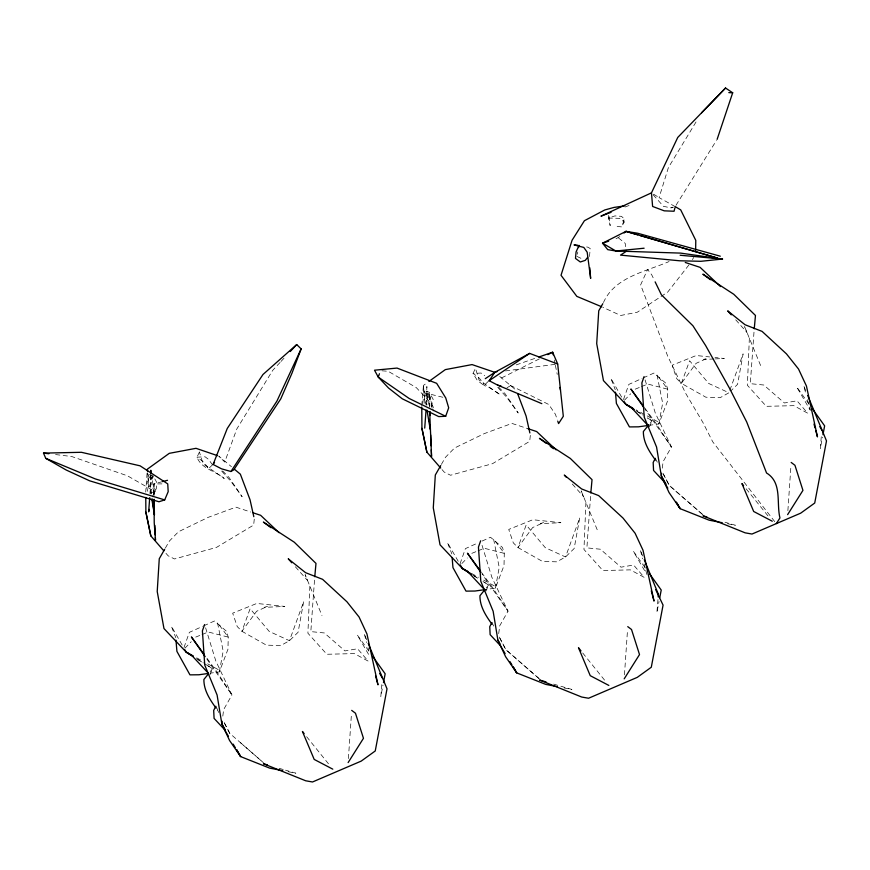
<?xml version="1.0" encoding="UTF-8"?>
<svg xmlns="http://www.w3.org/2000/svg" width="870" height="870" viewBox="0 0 870 870"><rect width="100%" height="100%" fill="white"/><g stroke="black" fill="none" stroke-linecap="round" stroke-linejoin="round"><path stroke-width="0.65" stroke-dasharray="4.35 3.26" d="M150.738 475.542L150.01 493.812M309.872 586.173L307.904 633.208L326.826 654.262L354.329 653.598L368.184 661.113L357.548 648.759L344.955 650.923L324.325 632.958L310.829 631.609L314.657 578.05M585.923 502.436L583.955 549.47L602.877 570.535L630.38 569.861L644.246 577.386L633.599 565.032L621.006 567.186L600.376 549.22L586.891 547.872L590.708 494.312M749.353 338.234L747.384 385.269L766.307 406.323L793.81 405.659L807.664 413.174L797.029 400.82L784.435 402.984L763.806 385.019L750.31 383.67L754.138 330.111M608.608 215.39L608.456 218.065L610.174 225.656L609.033 215.303M348.402 758.575L351.513 713.052M624.464 674.837L627.564 629.314M787.883 510.636L790.993 465.113M426.452 404.92L426.865 386.53L427.05 396.47L423.799 390.456L423.44 385.421L427.822 382.256M147.052 473.204L145.736 492.072M381.799 684.646L380.821 696.533L382.996 685.168M421.765 405.67L423.44 385.421L424.93 403.223L423.799 390.456L429.214 392.218L433.195 399.363L431.237 407.138M657.959 599.582L656.872 612.806L659.047 601.431M821.28 436.707L820.301 448.594L822.465 437.229M422.809 403.604L423.353 397.808L429.214 392.218L427.986 401.657L429.225 405.246M254.268 519.129L253.659 525.045L216.456 547.426L174.5 558.964L168.127 555.799L165.528 552.809M530.33 435.391L529.71 441.308L492.507 463.688L450.551 475.237L444.178 472.062L441.579 469.071M222.818 716.086L223.633 709.615L231.953 694.923L215.825 661.004L205.374 627.053M498.706 633.643L499.684 625.878L508.004 611.197L491.876 577.267L481.817 544.576M662.298 468.147L663.114 461.676L671.433 446.984L655.306 413.065L644.855 379.113M577.386 254.214L577.789 251.995M589.49 256.509L590.219 248.559L588.033 247.232L583.52 246.297M622.779 224.797L624.192 218.827L621.463 216.325L614.916 215.912L608.456 218.065L619.222 218.337L621.724 219.37L624.149 222.709L624.192 218.827L622.779 224.797L621.397 226.896L616.069 226.309M153.457 494.649L154.142 492.202L153.229 494.551M675.24 206.647L659.09 197.61L668.421 167.518L697.446 119.625M184.005 647.508L189.345 632.359L202.503 626.4M460.067 563.771L465.396 548.622L477.358 543.206M623.486 399.569L628.825 384.42L641.984 378.461M729.843 390.26L743.111 353.862L737.575 384.333L730.854 390.891M209.866 674.881L212.541 668.747L204.526 663.69M485.917 591.154L488.603 585.021L482.872 581.399M649.346 426.942L652.021 420.808L644.007 415.751M152.315 496.9L156.328 488.472L157.144 483.089L153.163 475.955L147.737 474.193L148.868 486.961L147.704 472.965M154.294 492.213L151.935 485.395L153.163 475.955L147.302 481.545L146.758 487.341L148.063 492.453L154.294 492.213L155.306 490.343M165.333 548.122L169.389 541.053L178.437 531.777L208.104 517.389L235.9 507.156L250.734 512.038M441.394 464.395L445.44 457.315L454.499 448.039L484.155 433.662L511.951 423.418L528.025 428.714M603.465 302.542C614.644 276.921 645.844 271.679 669.063 261.544M692.411 259.641L693.684 257.455M676.012 205.255L716.412 140.516M688.866 264.991L667.703 292.081L637.286 312.221L620.691 315.484L602.888 307.327M210.181 671.673L212.541 668.747L204.7 663.81M486.243 587.935L488.603 585.021L482.991 581.486M650.455 422.755L652.021 420.808L647.541 417.991M280.096 362.42L272.701 370.359L236.781 429.03L224.732 462.046L218.772 456.087L231.453 466.722M281.021 361.431L285.632 356.472M184.929 648.183L191.237 641.712M461.883 563.521L467.299 557.975M624.41 400.243L630.717 393.773M488.538 381.114L484.068 385.453L477.369 380.494L473.03 373.437L475.477 368.304L479.055 380.027L500.283 394.773L488.831 387.248L484.068 385.453L483.35 382.887L478.641 377.46L473.03 373.437L481.132 373.045L484.666 375.709M616.047 238.739L620.375 236.292M506.992 387.77L510.657 385.627M539.378 358.886L500.794 378.319L499.086 376.612M643.18 377.917L653.946 373.045L665.92 383.278L667.725 389.184L667.431 401.353L658.84 423.951L649.901 425.212M203.7 625.856L214.466 620.984L226.439 631.218L228.244 637.112L227.951 649.292L219.36 671.89L210.42 673.152M482.143 541.042L490.517 537.247L502.49 547.48L504.296 553.385L504.013 565.554L495.411 588.153L486.471 589.414M635.231 389.151L640.233 387.117M641.484 386.606L647.737 384.062L667.725 389.184L656.981 374.742L662.657 403.18L658.84 423.951L659.384 422.581L636.155 409.89M195.75 637.079L200.752 635.057M202.003 634.545L208.256 632.001L228.244 637.112L217.511 622.681L223.177 651.119L219.36 671.89L219.903 670.509L207.125 663.538M471.812 553.353L476.803 551.319M478.054 550.808L484.307 548.263L504.296 553.385L493.562 538.943L499.228 567.381L495.411 588.153L495.954 586.782L483.176 579.801M624.997 207.027L630.054 205.102M516.193 364.9L536.301 357.896M653.174 194.782L663.408 206.32L670.966 207.865L673.13 207.125M670.966 207.865L673.097 207.256M153.99 494.606L153.903 483.883L162.57 481.599M505.524 370.924L557.681 363.997M714.02 358.951L703.721 359.419L707.212 358.299L696.087 363.345L681.373 383.333L705.853 397.209L720.251 397.633L728.929 392.762L708.68 383.452L689.616 360.756L681.373 383.333L676.729 378.646L672.151 365.237L696.25 355.515L709.615 356.939M715.314 358.897L724.318 358.494L714.966 357.505M154.099 495.421L153.903 483.883L162.701 483.894M381.984 370.794L388.205 371.294L416.219 387.552L430.606 402.723L434.152 408.498M55.582 454.564L71.699 456.511L127.542 475.846L155.306 491.8L153.903 483.883M727.494 523.74L735.378 525.262L725.014 522.239M564.075 687.942L571.96 689.464L552.526 683.798M288.013 771.679L295.898 773.202L285.534 770.178M429.606 407.225L429.323 393.979L443.232 397.351M510.342 385.366L548.763 404.485L555.408 414.25L557.387 420.09M279.063 768.297L284.24 769.809M576.984 256.422L581.356 258.499M471.562 573.461L478.533 577.267M196.674 657.829L202.482 661.004M653.642 194.217L659.09 197.61M637.449 411.64L643.05 415.164M474.019 575.842L478.511 578.67M197.968 659.58L203.569 663.103M636.003 410.694L642.865 415.033M472.573 574.896L478.293 578.506M196.522 658.633L203.384 662.973M618.516 237.934L625.204 243.382L626.161 249.962M499.739 376.471L516.41 390.467M702.971 514.822L669.258 485.438L663.179 473.878M539.541 679.035L505.84 649.64L499.141 636.927M224.308 722.97L229.778 733.377L263.49 762.762M702.057 514.018L669.258 485.438L663.201 473.65M538.628 678.23L505.84 649.64L499.162 636.677M240.424 742.632L262.577 761.957M498.695 387.215L505.046 393.675L518.194 412.978L507.243 398.014L497.531 387.074M222.644 470.953L228.995 477.412L242.132 496.716L231.192 481.752L221.469 470.811M735.726 319.834L747.004 332.492L744.6 326.696L761.457 367.564M572.297 484.046L583.585 496.694L581.182 490.908L598.038 531.766M295.354 566.783L307.523 580.431L305.12 574.635L321.976 615.503M774.735 521.652L712.747 441.84L702.916 422.483L685.669 393.316L667.747 356.265L640.635 284.881L647.584 269.45L651.706 274.811L654.555 280.684M746.134 488.777L769.743 518.085M582.704 652.979L606.314 682.287M306.653 736.716L330.263 766.024M644.909 408.193L656.578 424.19L671.433 446.984L644.659 408.704M481.48 572.406L493.159 588.392L508.004 611.197L482.002 573.993M206.984 658.264L217.098 672.129L231.953 694.923L205.94 657.731M809.133 404.256L796.724 386.976L810.285 410.281M644.931 567.381L633.295 551.178L646.182 573.319M368.88 651.108L357.244 634.915L369.456 655.893M621.648 397.111L610.838 378.254L615.253 389.706M458.218 561.313L447.408 542.456L451.824 553.907M182.167 645.051L171.357 626.193L175.773 637.645M147.737 474.193L150.988 480.207L150.901 475.237M217.62 710.257L218.838 712.563M655.306 458.327L657.731 463.036M491.876 622.529L493.703 626.063M215.825 706.255L218.859 712.16M224.319 722.763L229.778 733.377M805.685 390.543L803.673 385.606L805.74 393.294M642.767 555.984L640.244 549.807L642.658 558.779M366.705 639.722L364.193 633.545L366.607 642.517M432.107 407.497L429.323 393.979L429.834 406.105M807.458 399.711L810.22 409.966M644.039 563.912L645.42 569.045M645.757 570.318L647.139 575.451M367.977 647.65L368.673 650.205M429.323 393.979L433.303 410.966M554.266 360.039L555.082 363.954M555.354 365.259L557.246 374.404M426.115 405.018L425.68 402.418L428.41 393.349L426.648 402.342L426.996 404.941M150.945 493.932L149.629 486.156L152.359 477.075L150.586 486.08L151.641 493.866M303.63 601.801L298.095 632.272L289.449 640.701L280.771 645.573L266.372 645.138L241.893 631.272L237.249 626.585L232.671 613.176L256.77 603.454L284.838 606.433L264.252 607.358L267.732 606.238L256.606 611.284L241.893 631.272L250.136 608.695L269.2 631.392L289.449 640.701L303.63 601.801M579.681 518.063L574.146 548.546L565.511 556.974L556.822 561.835L542.434 561.411L517.944 547.534L513.3 542.847L508.732 529.438L532.821 519.727L560.9 522.696L540.303 523.62L543.783 522.5L532.657 527.546L517.944 547.534L526.187 524.958L545.251 547.654L565.511 556.974L579.681 518.063M199.426 452.041L196.979 457.174C201.546 469.18 215.488 470.757 224.232 478.5L203.004 463.753L199.426 452.041M212.487 464.841L208.006 469.191L207.299 466.624L202.579 461.198L196.979 457.174L205.07 456.783L208.615 459.436L212.487 464.841"/><path stroke-width="1.3" d="M150.76 474.226L150.814 470.268L150.858 472.758M695.641 250.408L695.782 240.359L680.699 209.866L675.24 206.647M149.716 497.673L148.65 511.843L149.335 509.385M424.712 428.116L426.061 410.074M658.177 596.94L658.394 594.297L644.279 559.693M314.777 576.712L315.984 563.401L294.288 542.206L263.382 522.087L270.94 527.677M590.828 492.985L592.035 479.674L570.35 458.468L539.433 438.349L545.914 443.145M754.257 328.773L755.464 315.462L733.769 294.267L702.862 274.148L710.42 279.738M222.165 721.252L221.839 723.84L229.56 740.479L240.653 756.606L269.624 768.112L282.761 770.657M661.646 473.313L661.32 475.901L669.041 492.54L680.133 508.667L709.104 520.173L722.241 522.718M578.604 247.58L579.007 245.362L576.081 251.908L575.483 258.423L580.301 261.979L585.293 260.369L587.587 257.411M383.474 682.635L385.16 673.793L372.751 656.513M659.764 597.636L661.222 590.056L649.586 573.852M822.955 434.695L824.64 425.854L812.232 408.574M674.946 207.789L674.054 211.247L664.223 210.834L652.609 206.451L651.467 192.857L677.763 137.427L725.536 88.022L732.692 92.775L717.119 139.374M204.602 624.54L202.395 630.837L204.744 665.05L217.087 694.978L221.839 723.84L225.2 729.691M480.653 540.803L478.446 547.099L480.805 581.312L493.138 611.24L497.89 640.102L505.622 656.741L516.704 672.88L545.675 684.375L557.496 686.669M644.083 376.601L641.875 382.898L644.224 417.111L656.567 447.039L661.32 475.901L666.018 484.09M379.45 373.73L378.254 377.101L388.531 388.02L402.277 398.797L438.73 416.589M445.679 416.295L448.692 407.802L445.755 397.96L436.653 383.322L397.024 368.075L374.513 370.207L378.254 377.101L409.215 398.503L445.679 416.295L439.1 416.567M253.812 516.682L250.038 499.761L240.359 474.193L234.606 469.365L230.941 471.507L221.513 468.821L213.106 464.439L227.266 428.464L262.979 374.491L296.713 344.574L301.14 348.892L291.928 373.317L280.782 398.862L234.28 469.093M164.691 499.902L168.193 491.67L167.736 483.894L140.092 465.831L81.421 452.302L43.5 453.107L45.762 458.349L66.251 470.039L89.61 480.805L158.949 501.762L164.691 499.902L95.352 478.935L45.762 458.349M301.14 348.892L276.91 401.124L230.941 471.507M215.825 706.255L213.683 710.42L214.085 718.392L224.286 729.354L228.375 736.161M491.876 622.529L489.745 626.683L490.136 634.654L500.348 645.616L505.111 653.566M655.306 458.327L653.163 462.481L653.566 470.452L663.766 481.414L667.856 488.222M164.658 549.307L159.264 558.736L157.22 591.546L163.973 628.553L186.213 652.119L192.357 656.056L208.017 672.901M440.72 465.57L435.315 475.009L433.282 507.808L440.035 544.816L462.274 568.393L470.659 573.732M602.79 303.728L598.745 310.808L596.7 343.606L603.454 380.614L625.693 404.191L634.089 409.52M348.13 762.588L363.464 738.315L355.471 713.237L351.697 710.377M624.192 678.85L639.515 654.577L631.522 629.499L627.748 626.639M787.611 514.649L802.945 490.375L794.952 465.298L791.178 462.438M776.344 523.61L779.944 517.933C776.225 502.882 782.434 482.632 766.546 472.986L746.721 422.004L729.604 388.433L705.635 345.553L692.933 325.772L661.396 294.799L655.132 281.858M213.106 464.439L214.531 462.351M541.825 403.637L497.564 385.084L489.168 380.701L494.823 372.349L529.623 353.394L557.681 363.997L563.314 416.273L558.583 423.592L557.79 421.254M208.615 673.619L203.895 679.459C203.689 690.117 209.92 699.784 216.064 708.082M484.666 589.882L479.946 595.722C479.74 606.39 485.971 616.047 492.115 624.356M648.879 424.701L643.376 431.52C643.169 442.188 649.401 451.845 655.545 460.154M290.243 351.523L296.713 344.574M701.59 112.785L725.536 88.022M624.105 233.008L625.976 231.376L637.514 233.214L720.306 256.204M428.91 381.462L445.32 369.619L472.051 364.584L494.823 372.349L497.346 371.468M489.168 380.701L529.623 353.394M485.275 378.678L494.823 372.349M626.346 251.278L620.527 255.117L679.568 260.782L700.915 261.304L722.535 259.053L680.612 253.105L615.873 251.017L607.728 249.636L602.529 243.187L625.976 231.376L717.282 258.02L640.32 235.563M547.817 354.634L552.646 352.209L557.681 363.997M651.467 192.857L600.963 216.162L611.088 212.313M538.824 357.026L552.646 352.209L553.189 354.819M608.674 241.175L602.529 243.187L615.873 251.017L644.115 248.211M162.57 481.599L167.518 480.294M624.703 205.885L613.981 207.43L604.737 209.975L584.422 220.708L572.068 240.261L561.019 275.29L576.832 296.376L601.703 306.784M648.629 425.397L638.417 426.833L629.445 426.92L616.395 403.441L615.46 392.207M485.199 589.599L474.987 591.034L466.015 591.132L452.965 567.642L452.139 557.659M207.865 673.51L198.936 674.772L189.964 674.859L176.915 651.38L175.979 640.146M728.799 92.611L732.692 92.775M680.122 255.247L722.535 259.053M577.756 245.253L574.015 244.905L583.803 247.428L587.185 252.202L590.643 278.411L589.817 267.829M43.5 453.107L48.872 453.748M497.564 385.084L501.098 386.095M706.875 516.954L702.993 515.823L745.166 532.842L752.006 534.039L800.683 513.169L814.722 503.034L826.5 440.916L807.708 395.491M546.045 681.917L539.563 680.025L581.736 697.044L588.577 698.24L637.264 677.371L651.293 667.236L663.07 605.118L655.686 589.643M267.394 764.893L263.512 763.762L305.685 780.781L312.526 781.978L361.202 761.109L375.242 750.973L387.019 688.844L368.228 643.43M625.976 231.376L637.71 234.802M685.266 262.468L700.111 267.362L720.48 286.567M528.025 428.714L536.681 431.563L556.082 449.855M253.213 512.854L260.63 515.301L279.053 532.679M217.565 455.673L196 448.322L169.269 453.346L147.389 469.147L147.563 471.671M772.277 521.228L753.681 511.484L741.914 483.546L743.6 485.645M608.848 685.429L590.251 675.686L578.485 647.748L581.019 650.89M332.797 769.167L314.2 759.423L302.434 731.485L304.119 733.573M624.345 401.831L625.693 404.191L632.664 407.986M460.241 564.858L462.274 568.393L468.082 571.557M184.864 649.77L186.213 652.119L193.183 655.926M625.693 404.191L633.708 409.248M462.274 568.393L471.431 574.178M186.213 652.119L193.086 656.458M550.231 446.332L553.472 448.724M631.837 408.117L648.422 425.952M468.419 572.319L484.992 590.154M731.268 314.853L727.711 310.862L745.057 324.749L762.066 331.383L786.436 353.851L798.529 369.043L806.436 386.019L817.463 436.892L815.734 430.487M566.065 477.064L564.282 475.063L581.628 488.962L598.636 495.585L623.007 518.052L635.1 533.245L643.006 550.231L654.033 601.094L651.282 590.839M291.787 562.792L288.231 558.801L305.577 572.688L322.585 579.322L346.956 601.79L359.049 616.982L366.955 633.958L377.982 684.831L375.568 675.859M421.776 407.008L421.928 428.344L426.865 452.117L440.72 468.071M145.768 497.412L145.877 512.082L150.814 535.855L163.799 550.808M643.343 406.062L630.891 389.01L643.898 407.606M480.697 571.34L467.462 553.211L480.468 571.807M203.863 654.001L191.411 636.949L205.179 656.643M676.044 501.859L680.133 508.667L676.773 502.816M509.885 661.515L511.93 664.919M513.3 667.192L516.704 672.88L513.343 667.018M233.149 744.111L235.194 747.526M236.564 749.799L240.653 756.606L236.618 749.592M819.79 426.604L821.824 430.095M379.624 673.369L382.343 678.034M497.89 640.102L499.913 643.615M517.791 394.11L526.089 416.023L529.863 432.945M814.015 424.071L815.049 427.92M559.954 387.465L560.487 390.075M421.928 428.344L426.865 452.117M145.877 512.082L150.814 535.855M426.996 410.194L430.269 429.617M151.815 499.108L154.436 514.649L154.164 499.271M428.921 419.22L429.269 421.819M429.617 424.419L430.139 428.312M152.337 499.065L152.685 501.664M153.033 504.263L154.436 514.649M430.052 411.488L430.226 415.534M430.661 434.956L431.107 445.744M431.27 449.79L431.553 456.543L429.726 412.521M154.882 525.437L155.273 534.876M155.382 537.573L155.502 540.27L154.229 522.74L154.033 499.967"/></g></svg>
